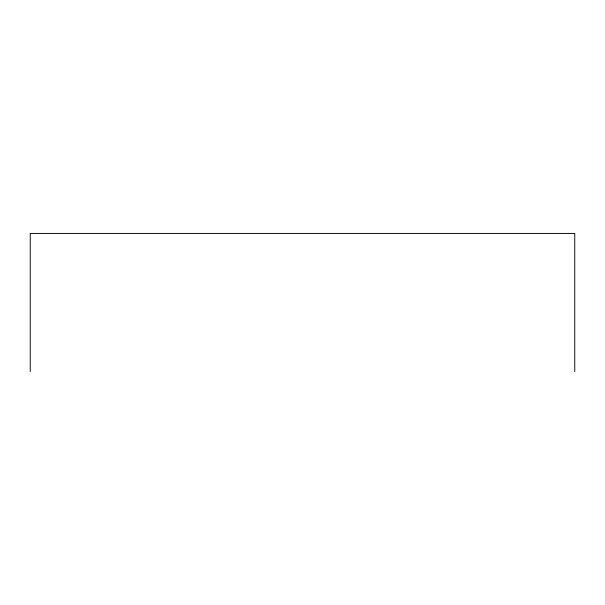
<?xml version="1.0" encoding="UTF-8"?>
<svg xmlns="http://www.w3.org/2000/svg" width="605" height="605" viewBox="0 0 605 605"><rect width="100%" height="100%" fill="white"/><g stroke="black" fill="none" stroke-linecap="round" stroke-linejoin="round"><path stroke-width="0.91" d="M574.75 371.568L574.75 233.432L30.25 233.432L30.25 371.568"/></g></svg>
